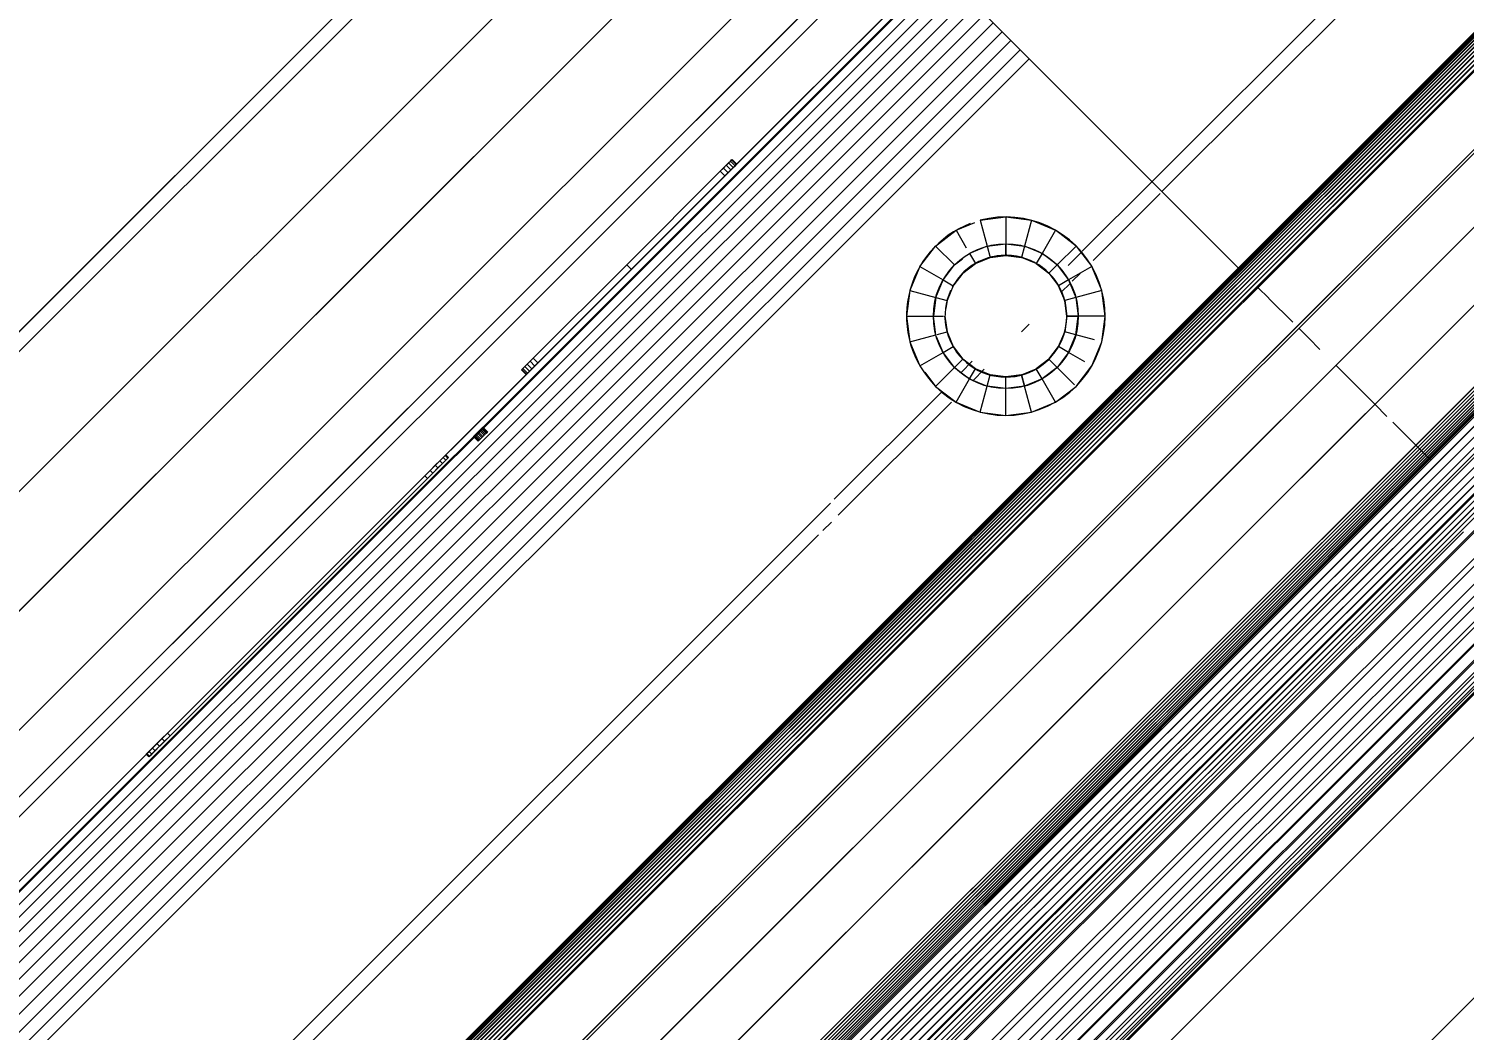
# Model space of a CAD drawing. Header units: millimetres. Extents: x -21051 to 202668, y -15646 to 13691.
# Drawn here: x -9589.5 to -9372.6, y 510.3 to 661.7 of the extents above; entities that cross this region are included whole.
import ezdxf

# ---------------------------------------------------------------- set-up
doc = ezdxf.new("R2010")
doc.units = ezdxf.units.MM
for name, color, linetype, lineweight in [('A-ANNO-DIMS', 211, 'Continuous', 9), ('A-ANNO-DIMS-100', 211, 'Continuous', 9), ('G-IMPT', 8, 'Continuous', 5), ('I-FURN', 30, 'Continuous', 5)]:
    doc.layers.add(name, color=color, linetype=linetype, lineweight=lineweight)
doc.layers.get('0').off()
doc.layers.get('I-FURN').off()
doc.styles.add('Arial_3', font='arial.ttf', dxfattribs={"height": 100})
doc.dimstyles.new('Arial_1_0', dxfattribs={"dimscale": 304.8, "dimtxt": 102.02594, "dimasz": 0.328084, "dimexe": 0.328084, "dimexo": 0.0625, "dimgap": 0.082021, "dimtad": 1, "dimdec": 0, "dimzin": 0, "dimdsep": 46, "dimtxsty": 'Arial_3', "dimblk1": 'OBLIQUE', "dimblk2": 'OBLIQUE', "dimsah": 1, "dimcen": 0.09, "dimdle": 0.328084, "dimazin": 0, "dimtfac": 1, "dimtdec": 4, "dimtix": 1, "dimtmove": 0, "dimatfit": 3, "dimfxl": 0.492126, "dimfxlon": 1, "dimtvp": 1, "dimtolj": 1, "dimtzin": 0, "dimarcsym": 2})

# ---------------------------------------------------------------- blocks, each defined once
blk = doc.blocks.new('Sony_TV_Stand_7519 - Eileen_TV_Stand_Tall_dwg-V23-00_Ground floor')
at = {"layer": 'G-IMPT'}
for p, q in [((327.33, 71.42), (126.27, 71.42)), ((126.27, 71.42), (327.33, 71.42)), ((329.16, 71.42), (327.96, 71.42)), ((327.96, 71.42), (329.16, 71.42)), ((346.25, 71.42), (330.15, 71.42)), ((330.15, 71.42), (346.25, 71.42)), ((350.94, 71.42), (349.34, 71.42)), ((349.34, 71.42), (350.94, 71.42)), ((357.35, 71.42), (356.25, 71.42)), ((356.25, 71.42), (357.35, 71.42)), ((363.16, 71.42), (361.9, 71.42)), ((361.9, 71.42), (363.16, 71.42)), ((364.6, 71.42), (363.48, 71.42)), ((363.48, 71.42), (364.6, 71.42)), ((376, 71.42), (366.43, 71.42)), ((366.43, 71.42), (376, 71.42)), ((460, 71.42), (376.25, 71.42)), ((376.25, 71.42), (460, 71.42)), ((126.26, 70), (330.44, 70)), ((330.44, 70), (126.26, 70)), ((330.99, 70), (346.25, 70)), ((346.25, 70), (330.99, 70)), ((349.06, 70), (350.64, 70)), ((350.64, 70), (349.06, 70)), ((364.3, 70), (366.14, 70)), ((366.14, 70), (364.3, 70)), ((366.32, 70), (376.25, 70)), ((376.25, 70), (366.32, 70)), ((376.25, 70), (460, 70)), ((460, 70), (376.25, 70)), ((0, 34.57), (472.5, 34.57)), ((0, 34.57), (472.5, 34.57)), ((460, 33.15), (12.5, 33.15)), ((460, 28.41), (12.5, 28.41)), ((460, 28.41), (12.5, 28.41)), ((12.5, 28.41), (460, 28.41)), ((460, 28.41), (12.5, 28.41)), ((460, 19.91), (12.5, 19.91)), ((460, 19.91), (12.5, 19.91)), ((12.5, 19.91), (460, 19.91)), ((460, 19.91), (12.5, 19.91)), ((12.5, 11.41), (460, 11.41)), ((12.5, 11.41), (460, 11.41)), ((12.5, 11.41), (460, 11.41)), ((12.5, 11.41), (460, 11.41)), ((460, 1.42), (12.5, 1.42)), ((12.5, 1.42), (460, 1.42)), ((0, 0), (472.5, 0))]:
    blk.add_line(p, q, dxfattribs=at)
at = {"layer": 'G-IMPT', "flags": 128}
for points in [[(472.5, 82.31), (472.5, 34.57), (472.5, 0), (0, 0), (0, 34.57), (0, 82.31)], [(12.5, 1.42), (12.5, 33.15), (460, 33.15)]]:
    blk.add_lwpolyline(points, dxfattribs=at)
blk = doc.blocks.new('Sony_TV_Stand_7519 - Sony_TV_Stand_7519-V24-00_Ground floor')
at = {"layer": 'G-IMPT'}
for p, q in [((122.59, 66), (122.5, 66)), ((122.59, 66), (122.5, 66)), ((122.5, 66), (122.5, 65)), ((122.5, 66), (125, 66)), ((122.5, 65), (122.5, 66)), ((122.59, 66), (122.83, 66)), ((122.59, 66), (122.83, 66)), ((122.59, 66), (122.59, 65)), ((122.59, 66), (122.59, 65)), ((122.59, 65), (122.59, 66)), ((122.59, 65), (122.59, 66)), ((122.83, 66), (123.23, 66)), ((122.83, 66), (123.23, 66)), ((122.83, 65), (122.83, 66)), ((122.83, 66), (122.83, 65)), ((122.83, 65), (122.83, 66)), ((122.83, 65), (122.83, 66)), ((123.23, 66), (123.75, 66)), ((123.23, 66), (123.75, 66)), ((123.23, 65), (123.23, 66)), ((123.23, 66), (123.23, 65)), ((123.23, 65), (123.23, 66)), ((123.23, 65), (123.23, 66)), ((123.75, 66), (124.35, 66)), ((123.75, 66), (124.35, 66)), ((123.75, 66), (123.75, 65)), ((123.75, 66), (123.75, 65)), ((123.75, 65), (123.75, 66)), ((123.75, 65), (123.75, 66)), ((124.35, 66), (125, 66)), ((124.35, 66), (125, 66)), ((124.35, 66), (124.35, 65)), ((124.35, 66), (124.35, 65)), ((124.35, 65), (124.35, 66)), ((124.35, 65), (124.35, 66)), ((125, 66), (145, 66)), ((125, 66), (145, 66)), ((125, 66), (125, 65)), ((125, 66), (125, 65)), ((125, 66), (145, 66)), ((125, 65), (125, 66)), ((145, 66), (165, 66)), ((145, 66), (165, 66)), ((145, 66), (145, 65)), ((145, 66), (145, 65)), ((145, 66), (145, 65)), ((165.65, 66), (165, 66)), ((165, 66), (165.65, 66)), ((165, 66), (165, 65)), ((165, 66), (165, 65)), ((167.5, 66), (165, 66)), ((166.25, 66), (165.65, 66)), ((165.65, 66), (166.25, 66)), ((165.65, 66), (165.65, 65)), ((165.65, 66), (165.65, 65)), ((165.65, 65), (165.65, 66)), ((165.65, 65), (165.65, 66)), ((166.25, 66), (166.77, 66)), ((166.25, 66), (166.77, 66)), ((166.25, 66), (166.25, 65)), ((166.25, 66), (166.25, 65)), ((166.25, 65), (166.25, 66)), ((166.25, 65), (166.25, 66)), ((166.77, 66), (167.17, 66)), ((166.77, 66), (167.17, 66)), ((166.77, 65), (166.77, 66)), ((166.77, 66), (166.77, 65)), ((166.77, 65), (166.77, 66)), ((166.77, 65), (166.77, 66)), ((167.17, 66), (167.41, 66)), ((167.17, 66), (167.41, 66)), ((167.17, 66), (167.17, 65)), ((167.17, 66), (167.17, 65)), ((167.17, 65), (167.17, 66)), ((167.17, 65), (167.17, 66)), ((167.41, 66), (167.5, 66)), ((167.41, 66), (167.5, 66)), ((167.41, 66), (167.41, 65)), ((167.41, 66), (167.41, 65)), ((167.41, 65), (167.41, 66)), ((167.41, 65), (167.41, 66)), ((167.5, 66), (167.5, 65)), ((167.5, 65), (167.5, 66)), ((-210, 64), (210, 64)), ((-210, 64), (210, 64)), ((210, 64), (-210, 64)), ((-210, 64), (210, 64)), ((-210, 63.86), (210, 63.86)), ((-210, 63.86), (210, 63.86)), ((-210, 63.86), (210, 63.86)), ((-210, 63.86), (210, 63.86)), ((210, 65), (-15.3, 65)), ((210, 65), (-15.3, 65)), ((210, 65), (-15.3, 65)), ((45.87, 65), (10, 65)), ((10, 65), (45.87, 65)), ((45.87, 65), (10, 65)), ((41.37, 65), (41.37, 64.43)), ((41.52, 65), (41.37, 65)), ((41.52, 65), (41.37, 65)), ((41.37, 65), (45.87, 65)), ((41.37, 65), (45.87, 65)), ((41.37, 65), (41.37, 64.43)), ((41.52, 64.43), (41.37, 64.43)), ((41.52, 64.43), (41.37, 64.43)), ((41.37, 64.43), (45.87, 64.43)), ((41.52, 65), (41.97, 65)), ((41.52, 65), (41.97, 65)), ((41.52, 65), (41.52, 64.43)), ((41.52, 65), (41.52, 64.43)), ((41.52, 65), (41.52, 64.43)), ((41.52, 65), (41.52, 64.43)), ((41.52, 64.43), (41.97, 64.43)), ((41.52, 64.43), (41.97, 64.43)), ((41.97, 65), (42.69, 65)), ((41.97, 65), (42.69, 65)), ((41.97, 65), (41.97, 64.43)), ((41.97, 65), (41.97, 64.43)), ((41.97, 65), (41.97, 64.43)), ((41.97, 65), (41.97, 64.43)), ((41.97, 64.43), (42.69, 64.43)), ((41.97, 64.43), (42.69, 64.43)), ((42.69, 65), (43.62, 65)), ((42.69, 65), (43.62, 65)), ((42.69, 65), (42.69, 64.43)), ((42.69, 65), (42.69, 64.43)), ((42.69, 65), (42.69, 64.43)), ((42.69, 65), (42.69, 64.43)), ((42.69, 64.43), (43.62, 64.43)), ((42.69, 64.43), (43.62, 64.43)), ((43.62, 65), (44.7, 65)), ((43.62, 65), (44.7, 65)), ((43.62, 65), (43.62, 64.43)), ((43.62, 65), (43.62, 64.43)), ((43.62, 65), (43.62, 64.43)), ((43.62, 65), (43.62, 64.43)), ((43.62, 64.43), (44.7, 64.43)), ((43.62, 64.43), (44.7, 64.43)), ((44.7, 65), (45.87, 65)), ((44.7, 65), (45.87, 65)), ((44.7, 65), (44.7, 64.43)), ((44.7, 65), (44.7, 64.43)), ((44.7, 65), (44.7, 64.43)), ((44.7, 65), (44.7, 64.43)), ((44.7, 64.43), (45.87, 64.43)), ((44.7, 64.43), (45.87, 64.43)), ((45.87, 65), (100.87, 65)), ((45.87, 65), (100.87, 65)), ((45.87, 65), (45.87, 64.43)), ((45.87, 65), (45.87, 64.43)), ((100.87, 65), (45.87, 65)), ((45.87, 65), (100.87, 65)), ((45.87, 64.43), (45.87, 65)), ((45.87, 64.43), (45.87, 65)), ((100.87, 65), (45.87, 65)), ((45.87, 64.43), (100.87, 64.43)), ((45.87, 64.43), (100.87, 64.43)), ((100.87, 64.43), (45.87, 64.43)), ((100.87, 65), (102.03, 65)), ((100.87, 65), (102.03, 65)), ((100.87, 65), (100.87, 64.43)), ((100.87, 65), (100.87, 64.43)), ((125, 65), (100.87, 65)), ((100.87, 65), (125, 65)), ((105.37, 65), (100.87, 65)), ((125, 65), (100.87, 65)), ((100.87, 64.43), (102.03, 64.43)), ((100.87, 64.43), (102.03, 64.43)), ((105.37, 64.43), (100.87, 64.43)), ((102.03, 65), (103.12, 65)), ((102.03, 65), (103.12, 65)), ((102.03, 65), (102.03, 64.43)), ((102.03, 65), (102.03, 64.43)), ((102.03, 65), (102.03, 64.43)), ((102.03, 65), (102.03, 64.43)), ((102.03, 64.43), (103.12, 64.43)), ((102.03, 64.43), (103.12, 64.43)), ((103.12, 65), (104.05, 65)), ((103.12, 65), (104.05, 65)), ((103.12, 65), (103.12, 64.43)), ((103.12, 65), (103.12, 64.43)), ((103.12, 65), (103.12, 64.43)), ((103.12, 65), (103.12, 64.43)), ((103.12, 64.43), (104.05, 64.43)), ((103.12, 64.43), (104.05, 64.43)), ((104.05, 65), (104.77, 65)), ((104.05, 65), (104.77, 65)), ((104.05, 65), (104.05, 64.43)), ((104.05, 65), (104.05, 64.43)), ((104.05, 65), (104.05, 64.43)), ((104.05, 65), (104.05, 64.43)), ((104.05, 64.43), (104.77, 64.43)), ((104.05, 64.43), (104.77, 64.43)), ((104.77, 65), (105.21, 65)), ((104.77, 65), (105.21, 65)), ((104.77, 65), (104.77, 64.43)), ((104.77, 65), (104.77, 64.43)), ((104.77, 65), (104.77, 64.43)), ((104.77, 65), (104.77, 64.43)), ((104.77, 64.43), (105.21, 64.43)), ((104.77, 64.43), (105.21, 64.43)), ((105.21, 65), (105.37, 65)), ((105.21, 65), (105.37, 65)), ((105.21, 65), (105.21, 64.43)), ((105.21, 65), (105.21, 64.43)), ((105.21, 65), (105.21, 64.43)), ((105.21, 65), (105.21, 64.43)), ((105.21, 64.43), (105.37, 64.43)), ((105.21, 64.43), (105.37, 64.43)), ((105.37, 65), (105.37, 64.43)), ((105.37, 65), (105.37, 64.43)), ((110.33, 64), (110.3, 64)), ((110.3, 64), (110.33, 64)), ((110.3, 63), (110.3, 64)), ((110.3, 64), (110.33, 64)), ((110.33, 64), (110.3, 64)), ((112.3, 64), (110.3, 64)), ((110.3, 64), (110.3, 63)), ((110.3, 63), (110.33, 63)), ((110.33, 63), (110.3, 63)), ((112.3, 63), (110.3, 63)), ((110.43, 64), (110.33, 64)), ((110.33, 64), (110.43, 64)), ((110.33, 63), (110.33, 64)), ((110.33, 63), (110.33, 64)), ((110.33, 64), (110.43, 64)), ((110.43, 64), (110.33, 64)), ((110.33, 64), (110.33, 63)), ((110.33, 64), (110.33, 63)), ((110.33, 63), (110.43, 63)), ((110.33, 63), (110.43, 63)), ((110.43, 64), (110.59, 64)), ((110.43, 64), (110.59, 64)), ((110.43, 64), (110.43, 63)), ((110.43, 63), (110.43, 64)), ((110.43, 64), (110.59, 64)), ((110.59, 64), (110.43, 64)), ((110.43, 64), (110.43, 63)), ((110.43, 64), (110.43, 63)), ((110.43, 63), (110.59, 63)), ((110.43, 63), (110.59, 63)), ((110.59, 64), (110.8, 64)), ((110.8, 64), (110.59, 64)), ((110.59, 63), (110.59, 64)), ((110.59, 63), (110.59, 64)), ((110.59, 64), (110.8, 64)), ((110.8, 64), (110.59, 64)), ((110.59, 64), (110.59, 63)), ((110.59, 64), (110.59, 63)), ((110.59, 63), (110.8, 63)), ((110.8, 63), (110.59, 63)), ((110.8, 64), (111.04, 64)), ((111.04, 64), (110.8, 64)), ((110.8, 64), (110.8, 63)), ((110.8, 63), (110.8, 64)), ((110.8, 64), (111.04, 64)), ((111.04, 64), (110.8, 64)), ((110.8, 64), (110.8, 63)), ((110.8, 64), (110.8, 63)), ((110.8, 63), (111.04, 63)), ((111.04, 63), (110.8, 63)), ((111.04, 64), (111.3, 64)), ((111.3, 64), (111.04, 64)), ((111.04, 64), (111.04, 63)), ((111.04, 63), (111.04, 64)), ((111.04, 64), (111.3, 64)), ((111.3, 64), (111.04, 64)), ((111.04, 64), (111.04, 63)), ((111.04, 64), (111.04, 63)), ((111.04, 63), (111.3, 63)), ((111.04, 63), (111.3, 63)), ((111.3, 64), (111.55, 64)), ((111.55, 64), (111.3, 64)), ((111.3, 64), (111.3, 63)), ((111.3, 63), (111.3, 64)), ((111.3, 64), (111.55, 64)), ((111.3, 64), (111.55, 64)), ((111.3, 64), (111.3, 63)), ((111.3, 64), (111.3, 63)), ((111.3, 63), (111.55, 63)), ((111.55, 63), (111.3, 63)), ((111.55, 64), (111.8, 64)), ((111.8, 64), (111.55, 64)), ((111.55, 64), (111.55, 63)), ((111.55, 63), (111.55, 64)), ((111.8, 64), (111.55, 64)), ((111.55, 64), (111.8, 64)), ((111.55, 64), (111.55, 63)), ((111.55, 64), (111.55, 63)), ((111.55, 63), (111.8, 63)), ((111.55, 63), (111.8, 63)), ((111.8, 64), (112, 64)), ((112, 64), (111.8, 64)), ((111.8, 64), (111.8, 63)), ((111.8, 63), (111.8, 64)), ((112, 64), (111.8, 64)), ((111.8, 64), (112, 64)), ((111.8, 64), (111.8, 63)), ((111.8, 64), (111.8, 63)), ((111.8, 63), (112, 63)), ((111.8, 63), (112, 63)), ((112.16, 64), (112, 64)), ((112, 64), (112.16, 64)), ((112, 63), (112, 64)), ((112, 63), (112, 64)), ((112.16, 64), (112, 64)), ((112, 64), (112.16, 64)), ((112, 64), (112, 63)), ((112, 64), (112, 63)), ((112, 63), (112.16, 63)), ((112.16, 63), (112, 63)), ((112.26, 64), (112.16, 64)), ((112.16, 64), (112.26, 64)), ((112.16, 63), (112.16, 64)), ((112.16, 63), (112.16, 64)), ((112.26, 64), (112.16, 64)), ((112.16, 64), (112.26, 64)), ((112.16, 64), (112.16, 63)), ((112.16, 64), (112.16, 63)), ((112.16, 63), (112.26, 63)), ((112.26, 63), (112.16, 63)), ((112.3, 64), (112.26, 64)), ((112.3, 64), (112.26, 64)), ((112.26, 63), (112.26, 64)), ((112.26, 63), (112.26, 64)), ((112.3, 64), (112.26, 64)), ((112.26, 64), (112.3, 64)), ((112.26, 64), (112.26, 63)), ((112.26, 64), (112.26, 63)), ((112.3, 63), (112.26, 63)), ((112.26, 63), (112.3, 63)), ((112.3, 63), (112.3, 64)), ((112.3, 64), (112.3, 63)), ((122.59, 65), (122.5, 65)), ((122.59, 65), (122.5, 65)), ((122.5, 65), (125, 65)), ((122.83, 65), (122.59, 65)), ((122.83, 65), (122.59, 65)), ((123.23, 65), (122.83, 65)), ((122.83, 65), (123.23, 65)), ((123.75, 65), (123.23, 65)), ((123.23, 65), (123.75, 65)), ((124.35, 65), (123.75, 65)), ((123.75, 65), (124.35, 65)), ((125, 65), (124.35, 65)), ((124.35, 65), (125, 65)), ((125, 65), (145, 65)), ((145, 65), (125, 65)), ((165, 65), (125, 65)), ((125, 65), (165, 65)), ((145, 65), (125, 65)), ((145, 65), (125, 65)), ((165, 65), (125, 65)), ((145, 65), (165, 65)), ((145, 65), (165, 65)), ((165, 65), (145, 65)), ((145, 65), (165, 65)), ((165, 65), (165.65, 65)), ((165.65, 65), (165, 65)), ((210, 65), (165, 65)), ((165, 65), (210, 65)), ((167.5, 65), (165, 65)), ((167.5, 65), (165, 65)), ((165.65, 65), (166.25, 65)), ((166.25, 65), (165.65, 65)), ((166.25, 65), (166.77, 65)), ((166.77, 65), (166.25, 65)), ((166.77, 65), (167.17, 65)), ((166.77, 65), (167.17, 65)), ((167.41, 65), (167.17, 65)), ((167.17, 65), (167.41, 65)), ((167.5, 65), (167.41, 65)), ((167.41, 65), (167.5, 65)), ((-210, 62.58), (210, 62.58)), ((-210, 62.58), (210, 62.58)), ((-210, 62.58), (210, 62.58)), ((-210, 62.58), (210, 62.58)), ((-210, 61.18), (210, 61.18)), ((-210, 61.18), (210, 61.18)), ((-210, 61.18), (210, 61.18)), ((-210, 61.18), (210, 61.18)), ((-210, 59.66), (210, 59.66)), ((-210, 59.66), (210, 59.66)), ((-210, 59.66), (210, 59.66)), ((-210, 59.66), (210, 59.66)), ((-210, 58.05), (210, 58.05)), ((-210, 58.05), (210, 58.05)), ((-208.78, 58.05), (210, 58.05)), ((-208.78, 58.05), (210, 58.05)), ((-210, 56.34), (210, 56.34)), ((-210, 56.34), (210, 56.34)), ((-210, 56.34), (210, 56.34)), ((-210, 56.34), (210, 56.34)), ((-210, 54.56), (210, 54.56)), ((-210, 54.56), (210, 54.56)), ((-210, 54.56), (210, 54.56)), ((-210, 54.56), (210, 54.56)), ((210, 56.34), (210, 45)), ((210, 45), (210, 56.34)), ((-210, 52.72), (210, 52.72)), ((-210, 52.72), (210, 52.72)), ((-210, 52.72), (210, 52.72)), ((-210, 52.72), (210, 52.72)), ((210, 52.72), (210, 50.82)), ((210, 52.72), (210, 50.82)), ((-210, 50.82), (210, 50.82)), ((-210, 50.82), (210, 50.82)), ((-210, 50.82), (210, 50.82)), ((-210, 50.82), (210, 50.82)), ((210, 50.82), (210, 48.9)), ((210, 50.82), (210, 48.9)), ((-210, 48.9), (210, 48.9)), ((-210, 48.9), (210, 48.9)), ((-210, 48.9), (210, 48.9)), ((-210, 48.9), (210, 48.9)), ((210, 48.9), (210, 46.95)), ((210, 48.9), (210, 46.95)), ((-210, 46.95), (210, 46.95)), ((-210, 46.95), (210, 46.95)), ((-210, 46.95), (210, 46.95)), ((-210, 46.95), (210, 46.95)), ((210, 45), (210, 46.95)), ((210, 45), (210, 46.95)), ((210, 45), (-210, 45)), ((210, 45), (-210, 45)), ((-210, 45), (210, 45)), ((-210, 45), (210, 45)), ((210, 45), (-210, 45)), ((-210, 45), (210, 45)), ((210, 45), (-210, 45)), ((-210, 45), (210, 45)), ((-210, 45), (210, 45)), ((210, 0.3), (210, 45)), ((210, 45), (210, 0.3)), ((210, 45), (210, 0.3)), ((210, 45), (210, 0.3)), ((176.12, 34.49), (180, 35)), ((180, 35), (180, 30.95)), ((180, 35), (183.88, 34.49)), ((180, 35), (180, 30.95)), ((172.5, 32.99), (169.39, 30.61)), ((176.12, 34.49), (172.5, 32.99)), ((172.5, 32.99), (174.52, 29.48)), ((176.12, 34.49), (177.17, 30.58)), ((183.88, 34.49), (183.09, 31.55)), ((183.88, 34.49), (183.09, 31.55)), ((183.88, 34.49), (186.67, 33.33)), ((187.5, 32.99), (185.47, 29.48)), ((187.5, 32.99), (190.61, 30.61)), ((169.39, 30.61), (167.01, 27.5)), ((169.39, 30.61), (172.26, 27.74)), ((174.52, 29.48), (177.17, 30.58)), ((177.17, 30.58), (180, 30.95)), ((177.17, 30.58), (177.62, 28.88)), ((180, 30.95), (181.5, 30.75)), ((182.83, 30.58), (182.38, 28.88)), ((182.83, 30.58), (182.38, 28.88)), ((185.47, 29.48), (182.83, 30.58)), ((190.61, 30.61), (187.74, 27.74)), ((190.61, 30.61), (192.99, 27.5)), ((174.52, 29.48), (172.26, 27.74)), ((174.52, 29.48), (175.4, 27.97)), ((177.62, 28.88), (175.4, 27.97)), ((177.62, 28.88), (175.4, 27.97)), ((177.62, 28.88), (175.4, 27.97)), ((180, 29.2), (177.82, 28.91)), ((177.82, 28.91), (180, 29.2)), ((177.82, 28.91), (180, 29.2)), ((182.38, 28.88), (180, 29.2)), ((182.38, 28.88), (180, 29.2)), ((180, 29.2), (182.38, 28.88)), ((184.6, 27.97), (182.38, 28.88)), ((182.38, 28.88), (184.6, 27.97)), ((184.6, 27.97), (182.38, 28.88)), ((185.47, 29.48), (184.6, 27.97)), ((185.47, 29.48), (187.74, 27.74)), ((167.01, 27.5), (165.51, 23.88)), ((167.01, 27.5), (170.52, 25.47)), ((167.01, 27.5), (170.52, 25.47)), ((170.52, 25.47), (172.26, 27.74)), ((172.03, 24.6), (173.5, 26.5)), ((172.03, 24.6), (173.5, 26.5)), ((173.5, 26.5), (172.03, 24.6)), ((172.26, 27.74), (173.33, 26.67)), ((175.4, 27.97), (174.41, 27.2)), ((175.4, 27.97), (174.41, 27.2)), ((175.4, 27.97), (174.41, 27.2)), ((184.6, 27.97), (186.5, 26.5)), ((184.6, 27.97), (186.5, 26.5)), ((186.5, 26.5), (184.6, 27.97)), ((186.5, 26.5), (187.74, 27.74)), ((186.5, 26.5), (187.97, 24.6)), ((187.97, 24.6), (186.5, 26.5)), ((186.5, 26.5), (187.97, 24.6)), ((187.74, 27.74), (189.48, 25.47)), ((192.99, 27.5), (189.48, 25.47)), ((192.99, 27.5), (194.49, 23.88)), ((165.51, 23.88), (169.42, 22.83)), ((169.42, 22.83), (170.4, 25.2)), ((170.72, 25.36), (172.03, 24.6)), ((170.72, 25.36), (172.03, 24.6)), ((171.12, 22.38), (172.03, 24.6)), ((172.03, 24.6), (171.12, 22.38)), ((171.12, 22.38), (172.03, 24.6)), ((189.48, 25.47), (187.97, 24.6)), ((188.88, 22.38), (187.97, 24.6)), ((188.88, 22.38), (187.97, 24.6)), ((188.88, 22.38), (187.97, 24.6)), ((190.58, 22.83), (189.48, 25.47)), ((194.49, 23.88), (190.58, 22.83)), ((195, 20), (194.49, 23.88)), ((165.35, 22.68), (165, 20)), ((169.05, 20), (169.42, 22.83)), ((169.42, 22.83), (171.12, 22.38)), ((171.12, 22.38), (170.8, 20)), ((171.12, 22.38), (170.8, 20)), ((170.8, 20), (171.12, 22.38)), ((190.58, 22.83), (188.88, 22.38)), ((188.88, 22.38), (189.2, 20)), ((189.2, 20), (188.88, 22.38)), ((188.88, 22.38), (189.2, 20)), ((190.95, 20), (190.58, 22.83)), ((165, 20), (169.05, 20)), ((165, 20), (165.51, 16.12)), ((169.05, 20), (170.8, 20)), ((169.05, 20), (169.42, 17.17)), ((171.12, 17.62), (170.8, 20)), ((171.12, 17.62), (170.8, 20)), ((171.12, 17.62), (170.8, 20)), ((189.2, 20), (188.88, 17.62)), ((189.2, 20), (188.88, 17.62)), ((189.2, 20), (188.88, 17.62)), ((190.95, 20), (189.2, 20)), ((190.95, 20), (190.58, 17.17)), ((195, 20), (190.95, 20)), ((195, 20), (194.49, 16.12)), ((169.42, 17.17), (171.12, 17.62)), ((172.03, 15.4), (171.12, 17.62)), ((171.12, 17.62), (172.03, 15.4)), ((171.12, 17.62), (172.03, 15.4)), ((187.97, 15.4), (188.88, 17.62)), ((187.97, 15.4), (188.88, 17.62)), ((188.88, 17.62), (187.97, 15.4)), ((190.58, 17.17), (188.88, 17.62)), ((165.51, 16.12), (169.42, 17.17)), ((165.51, 16.12), (167.01, 12.5)), ((169.42, 17.17), (170.52, 14.53)), ((170.52, 14.53), (172.03, 15.4)), ((173.5, 13.5), (172.03, 15.4)), ((173.5, 13.5), (172.03, 15.4)), ((173.5, 13.5), (172.03, 15.4)), ((187.97, 15.4), (186.5, 13.5)), ((186.5, 13.5), (187.97, 15.4)), ((187.97, 15.4), (186.5, 13.5)), ((189.48, 14.53), (187.97, 15.4)), ((190.58, 17.17), (189.48, 14.53)), ((194.49, 16.12), (190.58, 17.17)), ((192.99, 12.5), (194.49, 16.12)), ((167.01, 12.5), (170.52, 14.53)), ((172.26, 12.26), (170.52, 14.53)), ((172.26, 12.26), (173.5, 13.5)), ((173.5, 13.5), (175.4, 12.03)), ((175.4, 12.03), (173.5, 13.5)), ((175.4, 12.03), (173.5, 13.5)), ((186.5, 13.5), (184.6, 12.03)), ((186.5, 13.5), (184.6, 12.03)), ((186.5, 13.5), (184.6, 12.03)), ((186.5, 13.5), (187.74, 12.26)), ((189.48, 14.53), (187.74, 12.26)), ((192.99, 12.5), (189.48, 14.53)), ((167.01, 12.5), (169.39, 9.39)), ((169.39, 9.39), (172.26, 12.26)), ((174.52, 10.52), (172.26, 12.26)), ((175.4, 12.03), (174.52, 10.52)), ((175.4, 12.03), (177.62, 11.12)), ((175.4, 12.03), (177.62, 11.12)), ((175.4, 12.03), (177.62, 11.12)), ((177.17, 9.42), (177.62, 11.12)), ((177.62, 11.12), (180, 10.8)), ((180, 10.8), (177.62, 11.12)), ((180, 10.8), (177.62, 11.12)), ((182.38, 11.12), (180, 10.8)), ((182.38, 11.12), (180, 10.8)), ((180, 10.8), (182.38, 11.12)), ((182.38, 11.12), (184.6, 12.03)), ((184.6, 12.03), (182.38, 11.12)), ((182.38, 11.12), (184.6, 12.03)), ((182.83, 9.42), (182.38, 11.12)), ((185.47, 10.52), (184.6, 12.03)), ((185.47, 10.52), (187.74, 12.26)), ((190.61, 9.39), (187.74, 12.26)), ((190.61, 9.39), (192.99, 12.5)), ((169.39, 9.39), (172.5, 7.01)), ((172.5, 7.01), (174.52, 10.52)), ((177.17, 9.42), (174.52, 10.52)), ((176.12, 5.51), (177.17, 9.42)), ((180, 9.05), (177.17, 9.42)), ((180, 9.05), (180, 10.8)), ((182.83, 9.42), (180, 9.05)), ((180, 5.33), (180, 9.05)), ((182.83, 9.42), (185.47, 10.52)), ((183.57, 6.69), (182.83, 9.42)), ((186.94, 7.98), (185.47, 10.52)), ((187.5, 7.01), (190.57, 9.36)), ((172.5, 7.01), (176.12, 5.51)), ((183.88, 5.51), (187.5, 7.01)), ((176.12, 5.51), (180, 5)), ((180, 5), (183.88, 5.51)), ((512.13, 0.17), (-513.16, 0.17)), ((512.13, 0.27), (-512.65, 0.27)), ((512.13, 0.3), (-512.13, 0.3)), ((-512.13, 0.3), (183.41, 0.3)), ((183.38, 0.27), (-476.82, 0.27)), ((-476.82, 0.27), (183.38, 0.27)), ((476.79, 0.3), (-476.79, 0.3)), ((-476.79, 0.3), (476.79, 0.3)), ((-476.79, 0.3), (476.79, 0.3)), ((476.79, 0.3), (-476.79, 0.3)), ((-476.79, 0.3), (476.79, 0.3)), ((476.79, 0.3), (-476.79, 0.3)), ((476.79, 0.17), (-476.79, 0.17)), ((-476.79, 0.17), (476.79, 0.17)), ((407.56, 0), (-476.79, 0)), ((183.99, 0.27), (183.38, 0.27)), ((183.38, 0.27), (183.99, 0.27)), ((183.41, 0.3), (183.95, 0.3)), ((183.95, 0.3), (512.13, 0.3)), ((476.75, 0.27), (183.99, 0.27)), ((183.99, 0.27), (476.75, 0.27)), ((-515.8, -2.15), (512.13, -2.15)), ((-515.57, -1.68), (512.13, -1.68)), ((-515.28, -1.25), (512.13, -1.25)), ((-514.94, -0.86), (512.13, -0.86)), ((-514.55, -0.52), (512.13, -0.52)), ((-514.12, -0.23), (512.13, -0.23)), ((-514.12, -0.23), (512.13, -0.23)), ((-513.65, 0), (512.13, 0)), ((407.56, 0), (-476.79, 0)), ((-476.79, -0.23), (476.79, -0.23)), ((476.79, -0.23), (-476.79, -0.23)), ((-476.79, -0.52), (476.79, -0.52)), ((476.79, -0.52), (-476.79, -0.52)), ((-476.79, -0.86), (476.79, -0.86)), ((476.79, -0.86), (-476.79, -0.86)), ((476.79, -1.25), (-476.79, -1.25)), ((476.79, -1.25), (-476.79, -1.25)), ((476.79, -1.68), (-476.79, -1.68)), ((476.79, -1.68), (-476.79, -1.68)), ((476.79, -2.15), (-476.79, -2.15)), ((476.79, -2.15), (-476.79, -2.15)), ((-516.1, -3.67), (512.13, -3.67)), ((-516.07, -3.15), (512.13, -3.15)), ((-515.96, -2.64), (512.13, -2.64)), ((-476.79, -2.64), (476.79, -2.64)), ((476.79, -2.64), (-476.79, -2.64)), ((-476.79, -3.15), (476.79, -3.15)), ((476.79, -3.15), (-476.79, -3.15)), ((-476.79, -3.67), (476.79, -3.67)), ((476.79, -3.67), (-476.79, -3.67)), ((-476.79, -3.86), (476.79, -3.86)), ((476.79, -3.86), (-476.79, -3.86)), ((-476.79, -3.86), (476.79, -3.86)), ((-476.79, -3.86), (476.79, -3.86)), ((-476.79, -3.86), (476.79, -3.86)), ((-476.79, -3.86), (476.79, -3.86)), ((210, -6.17), (210, -3.86)), ((210, -3.86), (210, -6.17)), ((210, -3.86), (210, -6.17)), ((210, -3.86), (210, -6.17)), ((210, -11.31), (210, -6.19)), ((210, -6.19), (210, -11.31)), ((210, -6.19), (210, -11.31)), ((210, -6.19), (210, -11.31)), ((544.18, -12.18), (-544.18, -12.18)), ((544.18, -12.18), (-544.18, -12.18)), ((-516.1, -12.18), (516.1, -12.18)), ((-516.1, -12.18), (516.1, -12.18)), ((516.1, -12.18), (-516.1, -12.18)), ((516.1, -12.18), (-516.1, -12.18)), ((516.1, -12.18), (-516.1, -12.18)), ((516.1, -12.18), (-516.1, -12.18)), ((-516.1, -12.18), (516.1, -12.18)), ((516.1, -12.18), (-516.1, -12.18)), ((-280.79, -12.18), (280.79, -12.18)), ((280.79, -12.18), (-280.79, -12.18)), ((280.79, -12.18), (-280.79, -12.18)), ((-280.79, -12.57), (280.79, -12.57)), ((210, -14.71), (210, -12.57)), ((210, -12.57), (210, -14.71)), ((210, -12.57), (210, -14.71)), ((210, -12.57), (210, -14.71)), ((210, -17.11), (210, -14.73)), ((210, -14.73), (210, -17.11)), ((210, -14.73), (210, -17.11)), ((210, -14.73), (210, -17.11)), ((555.41, -20.5), (-555.41, -20.5)), ((555.41, -20.5), (-555.41, -20.5)), ((544.18, -20.5), (-544.18, -20.5)), ((516.1, -20.5), (-516.1, -20.5)), ((516.1, -20.5), (-516.1, -20.5)), ((516.1, -20.5), (-516.1, -20.5)), ((210, -28.82), (210, -20.5)), ((210, -20.5), (210, -28.82)), ((210, -20.5), (210, -28.82)), ((210, -20.5), (210, -28.82)), ((-555.41, -28.82), (555.41, -28.82)), ((516.1, -28.82), (-516.1, -28.82)), ((516.1, -28.82), (-516.1, -28.82)), ((-516.1, -28.82), (516.1, -28.82)), ((-516.1, -28.82), (516.1, -28.82)), ((-516.1, -28.82), (516.1, -28.82)), ((-516.1, -28.82), (516.1, -28.82)), ((-516.1, -28.82), (516.1, -28.82)), ((-516.1, -28.82), (516.1, -28.82)), ((516.1, -28.82), (-516.1, -28.82)), ((210, -31.41), (210, -28.82)), ((210, -28.82), (210, -31.41)), ((210, -28.82), (210, -31.41)), ((210, -28.82), (210, -31.41)), ((210, -37.29), (210, -32.67)), ((210, -32.67), (210, -37.29)), ((210, -32.67), (210, -37.29)), ((210, -32.67), (210, -37.29)), ((516.1, -37.58), (-516.1, -37.58)), ((516.1, -37.98), (-516.1, -37.98)), ((516.1, -38.37), (-516.1, -38.37)), ((516.1, -38.37), (-516.1, -38.37)), ((-516.1, -38.75), (516.1, -38.75)), ((210, -40.88), (210, -37.29)), ((210, -37.29), (210, -40.88)), ((210, -37.29), (210, -40.88)), ((210, -37.29), (210, -40.88)), ((-516.1, -39.11), (516.1, -39.11)), ((516.1, -39.11), (-516.1, -39.11)), ((516.1, -39.45), (-516.1, -39.45)), ((-516.1, -39.77), (516.1, -39.77)), ((-516.1, -40.07), (516.1, -40.07)), ((-516.1, -40.33), (516.1, -40.33)), ((-516.1, -40.56), (516.1, -40.56)), ((-516.1, -40.76), (516.1, -40.76)), ((516.1, -41.8), (-516.1, -41.8)), ((-516.1, -41.8), (516.1, -41.8)), ((516.1, -42.92), (-516.1, -42.92)), ((-516.1, -42.92), (516.1, -42.92)), ((516.1, -44.03), (-516.1, -44.03)), ((-516.1, -44.03), (516.1, -44.03)), ((516.1, -44.73), (-516.1, -44.73)), ((516.1, -44.73), (-516.1, -44.73)), ((516.1, -45.11), (-516.1, -45.11)), ((-516.1, -45.11), (516.1, -45.11)), ((516.1, -46.16), (-516.1, -46.16)), ((-516.1, -46.16), (516.1, -46.16)), ((516.1, -47.15), (-516.1, -47.15)), ((-516.1, -47.15), (516.1, -47.15)), ((516.1, -48.09), (-516.1, -48.09)), ((-516.1, -48.09), (516.1, -48.09)), ((516.1, -48.96), (-516.1, -48.96)), ((-516.1, -48.96), (516.1, -48.96)), ((516.1, -49.13), (-516.1, -49.13)), ((516.1, -49.13), (-516.1, -49.13)), ((516.1, -49.75), (-516.1, -49.75)), ((-516.1, -49.75), (516.1, -49.75)), ((516.1, -50.44), (-516.1, -50.44)), ((-516.1, -50.44), (516.1, -50.44)), ((516.1, -51.04), (-516.1, -51.04)), ((-516.1, -51.04), (516.1, -51.04)), ((516.1, -51.54), (-516.1, -51.54)), ((-516.1, -51.54), (516.1, -51.54)), ((205.84, -51.93), (-516.1, -51.93)), ((-516.1, -51.93), (205.84, -51.93)), ((516.1, -52.9), (-516.1, -52.9)), ((516.1, -52.9), (-516.1, -52.9)), ((516.1, -53.13), (-516.1, -53.13)), ((516.1, -53.13), (-516.1, -53.13)), ((516.1, -55.91), (-516.1, -55.91)), ((516.1, -55.91), (-516.1, -55.91)), ((516.1, -56.73), (-516.1, -56.73)), ((516.1, -56.73), (-516.1, -56.73)), ((516.1, -58.65), (-516.1, -58.65)), ((516.1, -58.65), (-516.1, -58.65)), ((516.1, -59.92), (-516.1, -59.92)), ((516.1, -59.92), (-516.1, -59.92)), ((516.1, -61.1), (-516.1, -61.1)), ((516.1, -61.1), (-516.1, -61.1)), ((516.1, -62.69), (-516.1, -62.69)), ((516.1, -62.69), (-516.1, -62.69)), ((516.1, -63.28), (-516.1, -63.28)), ((516.1, -63.28), (-516.1, -63.28)), ((516.1, -65.04), (-516.1, -65.04)), ((516.1, -65.04), (-516.1, -65.04)), ((516.1, -65.16), (-516.1, -65.16)), ((516.1, -65.16), (-516.1, -65.16)), ((516.1, -66.76), (-516.1, -66.76)), ((516.1, -66.76), (-516.1, -66.76)), ((516.1, -66.97), (-516.1, -66.97)), ((516.1, -66.97), (-516.1, -66.97)), ((516.1, -68.08), (-516.1, -68.08)), ((516.1, -68.08), (-516.1, -68.08)), ((516.1, -68.48), (-516.1, -68.48)), ((516.1, -68.48), (-516.1, -68.48)), ((516.1, -69.1), (-516.1, -69.1)), ((516.1, -69.1), (-516.1, -69.1)), ((516.1, -69.55), (-516.1, -69.55)), ((516.1, -69.55), (-516.1, -69.55)), ((516.1, -69.83), (-516.1, -69.83)), ((516.1, -69.83), (-516.1, -69.83)), ((516.1, -70.2), (-516.1, -70.2)), ((516.1, -70.2), (-516.1, -70.2)), ((516.1, -70.27), (-516.1, -70.27)), ((516.1, -70.27), (-516.1, -70.27)), ((516.1, -70.42), (-516.1, -70.42)), ((-516.1, -70.42), (516.1, -70.42)), ((-280.79, -70.42), (280.79, -70.42)), ((-280.79, -70.42), (280.79, -70.42)), ((-280.79, -70.42), (280.79, -70.42)), ((280.79, -70.42), (-280.79, -70.42)), ((280.79, -70.42), (-280.79, -70.42)), ((280.79, -70.42), (-280.79, -70.42)), ((280.79, -70.42), (-280.79, -70.42)), ((280.79, -70.42), (-280.79, -70.42)), ((-280.79, -75.01), (280.79, -75.01)), ((-280.79, -75.01), (280.79, -75.01)), ((280.79, -102.86), (-280.79, -102.86))]:
    blk.add_line(p, q, dxfattribs=at)
at = {"layer": 'G-IMPT', "flags": 128}
for points in [[(125, 65), (125, 66), (145, 66)], [(145, 66), (165, 66), (165, 65)], [(165, 65), (165, 66), (145, 66), (145, 65)], [(45.87, 65), (100.87, 65), (100.87, 64.43), (45.87, 64.43)], [(45.87, 65), (100.87, 65), (100.87, 64.43)], [(210, 64), (210, 65), (165, 65)], [(172.5, 32.99), (174.52, 29.48), (175.4, 27.97)], [(176.12, 34.49), (177.17, 30.58), (177.62, 28.88)], [(187.5, 32.99), (185.47, 29.48), (184.6, 27.97)], [(169.39, 30.61), (172.26, 27.74), (173.33, 26.67)], [(190.61, 30.61), (187.74, 27.74), (186.5, 26.5)], [(192.99, 27.5), (189.48, 25.47), (187.97, 24.6)], [(165.51, 23.88), (169.42, 22.83), (171.12, 22.38)], [(194.49, 23.88), (190.58, 22.83), (188.88, 22.38)], [(165, 20), (169.05, 20), (170.8, 20)], [(195, 20), (190.95, 20), (189.2, 20)], [(165.51, 16.12), (169.42, 17.17), (171.12, 17.62)], [(194.49, 16.12), (190.58, 17.17), (188.88, 17.62)], [(167.01, 12.5), (170.52, 14.53), (172.03, 15.4)], [(192.99, 12.5), (189.48, 14.53), (187.97, 15.4)], [(169.39, 9.39), (172.26, 12.26), (173.5, 13.5)], [(190.61, 9.39), (187.74, 12.26), (186.5, 13.5)], [(172.5, 7.01), (174.52, 10.52), (175.4, 12.03)], [(176.12, 5.51), (177.17, 9.42), (177.62, 11.12)], [(183.57, 6.69), (182.83, 9.42), (182.38, 11.12)], [(186.94, 7.98), (185.47, 10.52), (184.6, 12.03)], [(180, 5.33), (180, 9.05), (180, 10.8)], [(513.16, 0.17), (513.65, 0), (512.13, 0), (-513.65, 0), (-513.16, 0.17), (512.13, 0.17), (512.13, 0.27), (512.13, 0.3)], [(-512.13, 0.3), (-512.65, 0.27), (512.13, 0.27)], [(-515.8, -2.15), (512.13, -2.15), (515.8, -2.15)], [(-515.57, -1.68), (512.13, -1.68), (515.57, -1.68)], [(-515.28, -1.25), (512.13, -1.25), (515.28, -1.25)], [(-514.94, -0.86), (512.13, -0.86), (514.94, -0.86)], [(-514.55, -0.52), (512.13, -0.52), (514.55, -0.52)], [(-516.1, -3.67), (512.13, -3.67), (516.1, -3.67)], [(-516.07, -3.15), (512.13, -3.15), (516.07, -3.15)], [(-515.96, -2.64), (512.13, -2.64), (515.96, -2.64)], [(516.1, -37.17), (516.1, -37.58), (516.1, -37.98), (516.1, -38.37), (516.1, -38.75), (-516.1, -38.75), (-516.1, -39.11), (-516.1, -39.45)], [(516.1, -37.58), (-516.1, -37.58), (-516.1, -37.98)], [(516.1, -37.98), (-516.1, -37.98), (-516.1, -38.37), (-516.1, -38.75)], [(516.1, -38.75), (516.1, -39.11), (516.1, -39.45), (516.1, -39.77), (-516.1, -39.77), (-516.1, -39.45), (516.1, -39.45)], [(-516.1, -39.77), (-516.1, -40.07), (516.1, -40.07), (516.1, -40.33), (516.1, -40.56), (-516.1, -40.56), (-516.1, -40.33)], [(516.1, -40.33), (-516.1, -40.33), (-516.1, -40.07)], [(516.1, -40.56), (516.1, -40.76), (-516.1, -40.76), (-516.1, -40.56)], [(280.79, -107.49), (280.79, -102.86), (-280.79, -102.86), (-280.79, -70.42)], [(-280.79, -70.42), (-280.79, -75.01), (280.79, -75.01)]]:
    blk.add_lwpolyline(points, dxfattribs=at)
at = {"layer": 'G-IMPT'}
blk.add_circle((180, 20), 10.95, dxfattribs=at)
for radius, start, end in [(15, 66.0769, 180), (15, 180, 60), (9.2, 180, 106.5657), (9.2, 110.1845, 180), (9.2, 110.1845, 180), (9.2, 36, 106.5657), (9.2, 180, 36)]:
    blk.add_arc((180, 20), radius, start, end, dxfattribs=at)
at = {"extrusion": (0, 0, -1), "xscale": 1.5, "yscale": 1.5, "zscale": -1.5, "rotation": 180}
blk.add_blockref('Sony_TV_Stand_7519 - Eileen_TV_Stand_Tall_dwg-V23-00_Ground floor', (354.38, 123.77), dxfattribs=at)
blk = doc.blocks.new('DIMBLOCK228-00_Ground floor')
at = {"layer": 'A-ANNO-DIMS-100', "transparency": 16777216}
for p, q in [((-10255.98, 744.64), (-10255.98, 894.64)), ((-4485.98, 744.64), (-4485.98, 894.64)), ((-10255.98, 744.64), (-10205.98, 794.64)), ((-4485.98, 744.64), (-4435.98, 794.64)), ((-10355.98, 744.64), (-4385.98, 744.64)), ((-10255.98, 744.64), (-10305.98, 694.64)), ((-10255.98, 744.64), (-10255.98, 644.64)), ((-4485.98, 744.64), (-4535.98, 694.64)), ((-4485.98, 744.64), (-4485.98, 644.64))]:
    blk.add_line(p, q, dxfattribs=at)
at = {"layer": 'A-ANNO-DIMS-100', "color": 0, "transparency": 16777216, "insert": (-7524.8, 899.46), "char_height": 100, "width": 369.1769, "attachment_point": 1, "line_spacing_factor": 0.941778, "style": 'Arial_3'}
blk.add_mtext('5770', dxfattribs=at)
blk = doc.blocks.new('_Oblique')
at = {"color": 0, "linetype": 'ByBlock', "lineweight": -2}
blk.add_line((-0.5, -0.5), (0.5, 0.5), dxfattribs=at)

msp = doc.modelspace()

# ---------------------------------------------------------------- block references
at = {"layer": 'I-FURN', "color": 10, "rotation": 44.99999999999974}
msp.add_blockref('Sony_TV_Stand_7519 - Sony_TV_Stand_7519-V24-00_Ground floor', (-9554.99, 476.85), dxfattribs=at)

# ---------------------------------------------------------------- dimensions: what is measured, and where the dimension line sits
at = {"layer": 'A-ANNO-DIMS'}
dim = msp.add_linear_dim(base=(-4485.98, 744.64), p1=(-10255.98, 894.64), p2=(-4485.98, 894.64), angle=0, dimstyle='Arial_1_0', override={"dimpost": '<>', "dimfxl": 5770}, dxfattribs=at)
dim.commit()
dim.dimension.update_dxf_attribs({"geometry": 'DIMBLOCK228-00_Ground floor', "text_midpoint": (-7370.98, 820.69)})

doc.saveas('drawing.dxf')
